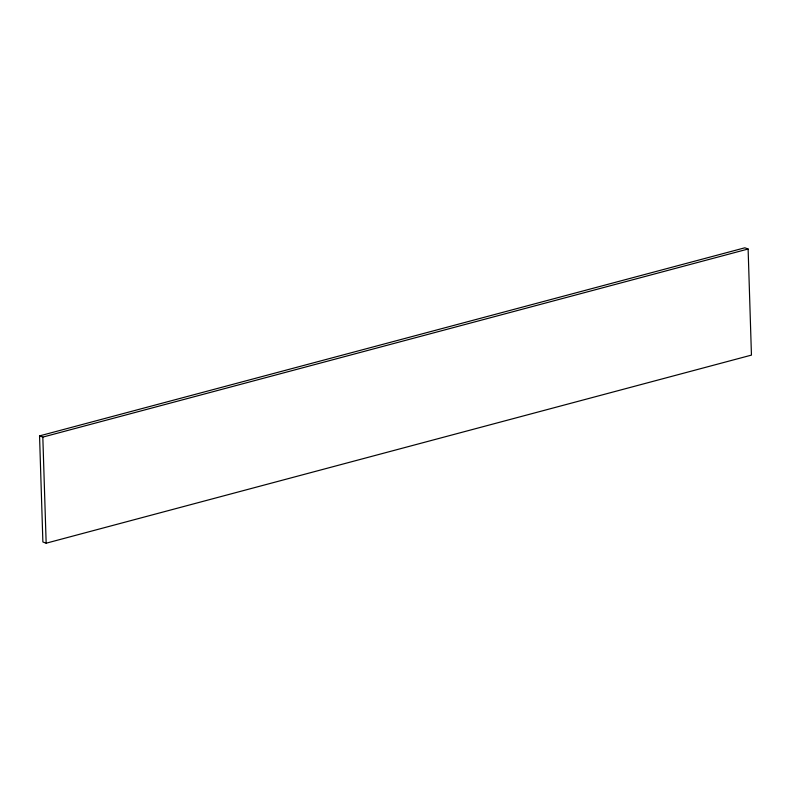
<?xml version="1.0" encoding="UTF-8"?>
<svg xmlns="http://www.w3.org/2000/svg" width="791" height="791" viewBox="0 0 791 791"><rect width="100%" height="100%" fill="white"/><g stroke="black" fill="none" stroke-linecap="round" stroke-linejoin="round"><path stroke-width="1.19" d="M39.55 435.89L744.835 247.801L748.118 249.007L751.45 355.11L46.165 543.199L42.882 541.993L39.55 435.89L42.823 437.097L748.118 249.007M42.823 437.097L46.165 543.199"/></g></svg>
